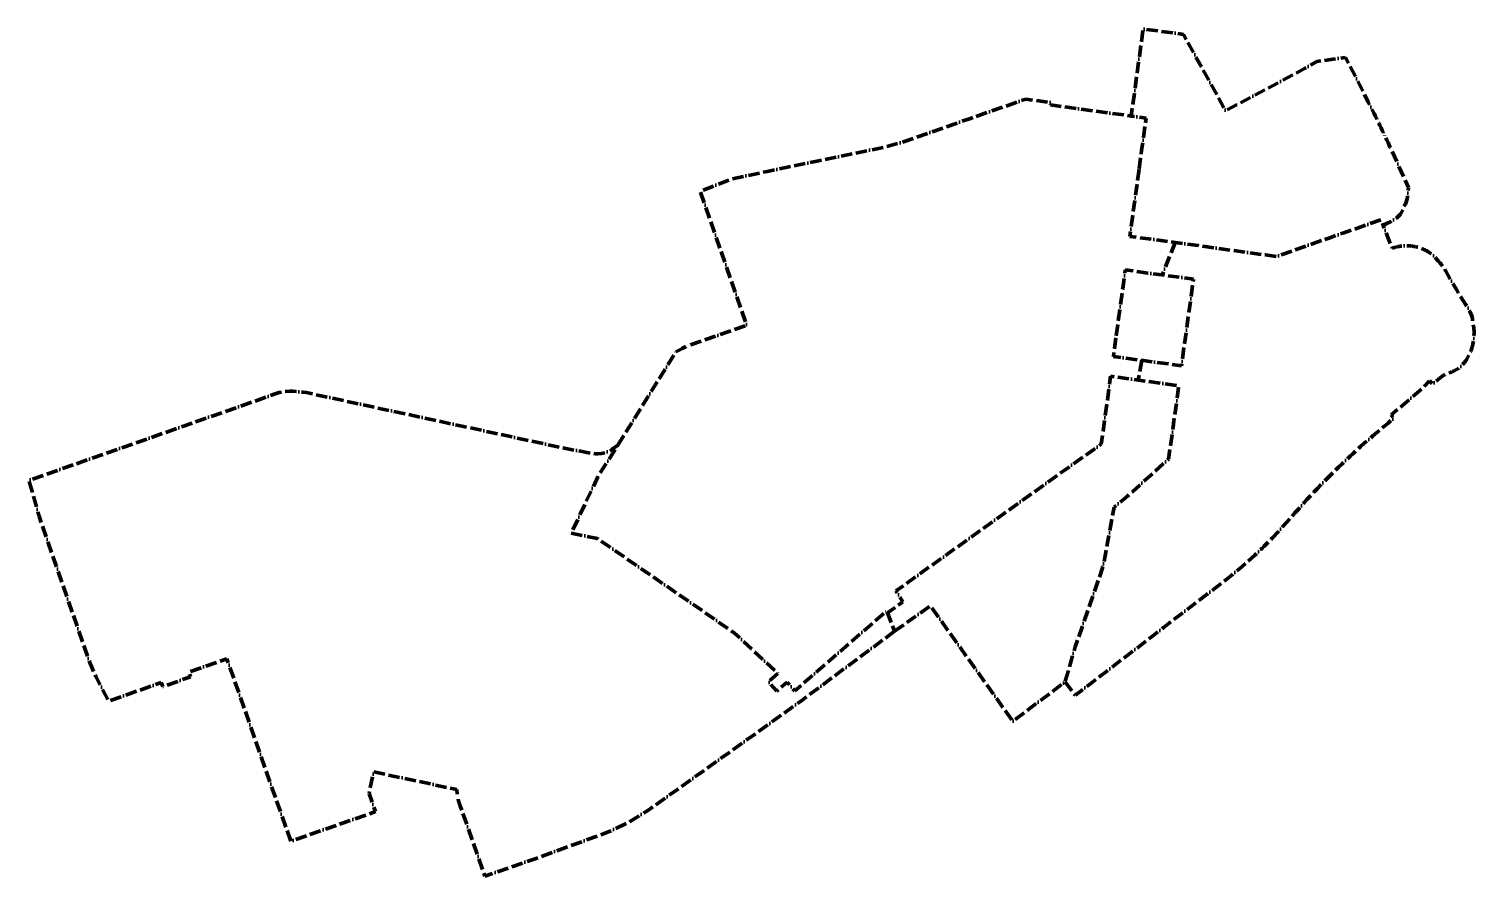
# Model space of a CAD drawing. Header units: metres. Extents: x 154335 to 155485, y 6591728 to 6592402.
import ezdxf

# ---------------------------------------------------------------- set-up
doc = ezdxf.new("R2010")
doc.units = ezdxf.units.M
doc.linetypes.add('PLANGRANS', pattern=[25.05, 9, -3, 9, -2, 0.05, -2])
doc.layers.add('L-UT_HCDY8-', color=160, linetype='PLANGRANS', lineweight=100)

msp = doc.modelspace()

# ---------------------------------------------------------------- linework, layer by layer
at = {"layer": 'L-UT_HCDY8-', "flags": 128}
msp.add_lwpolyline([(155218.6, 6592290.5), (155213.3, 6592251.9), (155211.2, 6592237), (155229.1, 6592234.6), (155247.4, 6592232.1), (155265.5, 6592229.6), (155280.8, 6592227.5), (155319.2, 6592222.2), (155327.9, 6592221), (155358, 6592231.6), (155371.2, 6592236.2), (155381.5, 6592239.8), (155402.3, 6592247), (155411.3, 6592250.2), (155412.9, 6592246), (155415.3, 6592247), (155415.5, 6592247.1), (155418.1, 6592248.4), (155420.8, 6592249.9), (155423.4, 6592251.6), (155425.2, 6592253.1), (155426.6, 6592254.7), (155427.8, 6592256.6), (155428.7, 6592258.6), (155429.2, 6592260.8), (155430.8, 6592262.6), (155432.2, 6592267.6), (155433.1, 6592275.8), (155418.6, 6592307.7, 0.009081), (155403.7, 6592338.7), (155401.1, 6592343.8), (155392.2, 6592361.5), (155382.8, 6592379.5), (155360.1, 6592376.2), (155350.9, 6592370.8), (155296.2, 6592341.6), (155287.5, 6592337), (155253.8, 6592397.8), (155221.8, 6592402.1), (155212.3, 6592332.8), (155224.1, 6592331.2), (155221.3, 6592310.4), (155220.6, 6592305.4)], format="xyb", close=True, dxfattribs=at)
for points in [[(154803.5, 6592070.8), (154849.7, 6592145), (154854.9, 6592147.8, -0.054786), (154859.4, 6592149.9), (154859.4, 6592149.9), (154906.1, 6592166.2), (154869.2, 6592272.9), (154894.5, 6592282.8), (154922.7, 6592288.7), (154953.1, 6592295), (154963.3, 6592297.1), (155017.2, 6592308.3), (155029.7, 6592311.8), (155072, 6592326.6), (155084.3, 6592330.9), (155128.3, 6592346.2), (155148.1, 6592343.5), (155147.9, 6592341.6), (155212.3, 6592332.8)], [(155159.6, 6591882.4), (155167.9, 6591871.7), (155181.4, 6591882), (155229.2, 6591918.7), (155237.8, 6591925.3), (155245.6, 6591931.3), (155272.7, 6591952.1), (155283.8, 6591960.6), (155286.3, 6591962.5), (155289.7, 6591965.2), (155292.9, 6591967.8), (155298.7, 6591972.5), (155300.6, 6591974.2), (155303.9, 6591977.1), (155305.3, 6591978.3), (155310.6, 6591983.1), (155312.8, 6591985.2), (155315.6, 6591987.8), (155316.6, 6591988.8), (155317, 6591989.1), (155317.1, 6591989.3), (155317.5, 6591989.6), (155317.9, 6591990), (155318.4, 6591990.5), (155319, 6591991.1), (155319.5, 6591991.6), (155319.9, 6591992.1), (155322, 6591994.2), (155324.3, 6591996.5), (155330.7, 6592003.4), (155336, 6592009.2), (155339.3, 6592012.9), (155342.7, 6592016.8), (155345.9, 6592020.4), (155349.2, 6592024), (155352.2, 6592027.4), (155355, 6592030.4), (155357.7, 6592033.3), (155360.5, 6592036.2), (155363.2, 6592039.1), (155366, 6592041.9), (155368.8, 6592044.8), (155371.7, 6592047.6), (155374.5, 6592050.4), (155377.4, 6592053.2), (155380.3, 6592056), (155383.2, 6592058.8), (155386.1, 6592061.5), (155386.6, 6592062), (155389, 6592064.2), (155392, 6592066.9), (155394.9, 6592069.6), (155397.9, 6592072.3), (155400.9, 6592074.9), (155404.1, 6592077.6), (155404.6, 6592078.1), (155406.3, 6592079.6), (155409.2, 6592082), (155414.2, 6592086.2), (155416.9, 6592088.4), (155419.1, 6592090.3), (155421.4, 6592092.2), (155420.7, 6592093.1), (155419.3, 6592094.8), (155431.9, 6592105.6), (155435.7, 6592108.8), (155443.9, 6592115.7), (155449.8, 6592121.9), (155452.4, 6592119.5), (155458.3, 6592124.4), (155459.6, 6592125.5), (155460.7, 6592126.3), (155461, 6592126.4), (155462.1, 6592126.8), (155463.9, 6592127.5), (155466.2, 6592128.5), (155467.3, 6592129), (155467.9, 6592129.3), (155468.3, 6592129.5), (155468.8, 6592129.7), (155469.3, 6592130), (155471.2, 6592131), (155472.8, 6592131.9), (155474.3, 6592132.8), (155475.6, 6592134.2), (155476.6, 6592135.4), (155477, 6592135.8), (155477.3, 6592136.3), (155477.5, 6592136.5), (155477.6, 6592136.6), (155477.9, 6592136.9), (155478, 6592137.1), (155478.2, 6592137.5), (155478.4, 6592137.7), (155478.9, 6592138.4), (155479.5, 6592139.3), (155479.8, 6592139.8), (155480.1, 6592140.2), (155480.3, 6592140.7), (155480.9, 6592141.8), (155481.7, 6592143.3), (155482.2, 6592144.3), (155482.6, 6592145.3), (155483, 6592146.4), (155483.1, 6592146.6), (155483.2, 6592146.9), (155483.3, 6592147.2), (155483.8, 6592148.9), (155484.3, 6592150.9), (155484.7, 6592152.8), (155485, 6592154.6), (155485.2, 6592156.5), (155485.3, 6592160.3), (155485.3, 6592161.9), (155485.2, 6592162.8), (155485, 6592164.3), (155484.8, 6592165.6), (155484.2, 6592168.3), (155484.1, 6592171.9), (155483.3, 6592174.2), (155481.9, 6592177.3), (155480.7, 6592179.5), (155479, 6592182.3), (155478.7, 6592182.6), (155475.1, 6592188.2), (155471.2, 6592194.7), (155466.7, 6592202.4), (155462.6, 6592209.8), (155462, 6592210.7, 0.057891), (155451.4, 6592222.9, 0.095144), (155440.2, 6592228.4, 0.090469), (155428.5, 6592229.4, 0.053355), (155421.6, 6592228), (155420.1, 6592227.5), (155412.9, 6592246)]]:
    msp.add_lwpolyline(points, format="xyb", dxfattribs=at)
for points in [[(155247.4, 6592232.1), (155237, 6592206.3)], [(155220.8, 6592138.3), (155217.8, 6592122.6)], [(155023.8, 6591922.6), (155023.8, 6591922.6), (155052.4, 6591942.9), (155118.1, 6591850.8), (155159.6, 6591882.4), (155167.8, 6591910.3), (155189.8, 6591973.8), (155198.8, 6592021.5), (155206.2, 6592027.5), (155209.5, 6592030.4), (155213.2, 6592033.7), (155242.1, 6592059.7), (155250.2, 6592118.1), (155195.9, 6592125.6), (155193.9, 6592110.7), (155188.5, 6592071.6), (155182.6, 6592067.4), (155178.7, 6592064.6), (155158.9, 6592050.6), (155025, 6591954.7), (155030.5, 6591946), (155018.3, 6591937.3)]]:
    msp.add_lwpolyline(points, dxfattribs=at)
for points in [[(155200.1, 6592156.3), (155198.1, 6592141.4), (155252.3, 6592134), (155259.8, 6592188), (155261.8, 6592202.9), (155225.4, 6592207.8), (155207.6, 6592210.3), (155205.5, 6592195.4)], [(155023.8, 6591922.6), (154949.9, 6591867.5), (154949.9, 6591867.5), (154949.9, 6591867.5), (154949.9, 6591867.5), (154949.9, 6591867.5), (154949.9, 6591867.5), (154949.9, 6591867.5), (154894.8, 6591827.9), (154828.1, 6591780.4), (154812.8, 6591770.9), (154797.4, 6591763.4), (154738.6, 6591741.8), (154697.7, 6591727.7), (154677.8, 6591784.2), (154676.5, 6591788.8), (154676, 6591790.8), (154675.2, 6591796.6), (154609.1, 6591810.7), (154605.4, 6591793.4), (154610.5, 6591779), (154543.1, 6591755.4), (154492.2, 6591900.7), (154461.9, 6591890.1), (154463.2, 6591886.3), (154441.1, 6591878.5), (154439.9, 6591881.8), (154398.1, 6591866.9), (154387.8, 6591886.6), (154385.6, 6591891.9), (154382.2, 6591899.7), (154342.7, 6592014.2), (154334.6, 6592042.7), (154530.6, 6592111.5), (154533.8, 6592112.6), (154537.1, 6592113.2), (154538.7, 6592113.5), (154542.2, 6592113.8), (154545, 6592113.8), (154548.8, 6592113.4), (154552.9, 6592112.9), (154555.6, 6592112.6), (154758.4, 6592068.9), (154782.8, 6592064.1), (154786.1, 6592063.9), (154787.6, 6592063.8), (154790.5, 6592064.2), (154793.1, 6592064.7), (154795.3, 6592065.5), (154798.7, 6592067.1), (154799.9, 6592068), (154803.5, 6592070.8), (154787.6, 6592045.5), (154766.4, 6592000.7), (154787.2, 6591996.5), (154896.4, 6591921.2), (154931, 6591889), (154923.5, 6591882.4), (154930.1, 6591874.9), (154938.3, 6591882.1), (154944.4, 6591875.1), (155017.7, 6591938.9)]]:
    msp.add_lwpolyline(points, close=True, dxfattribs=at)

doc.saveas('drawing.dxf')
